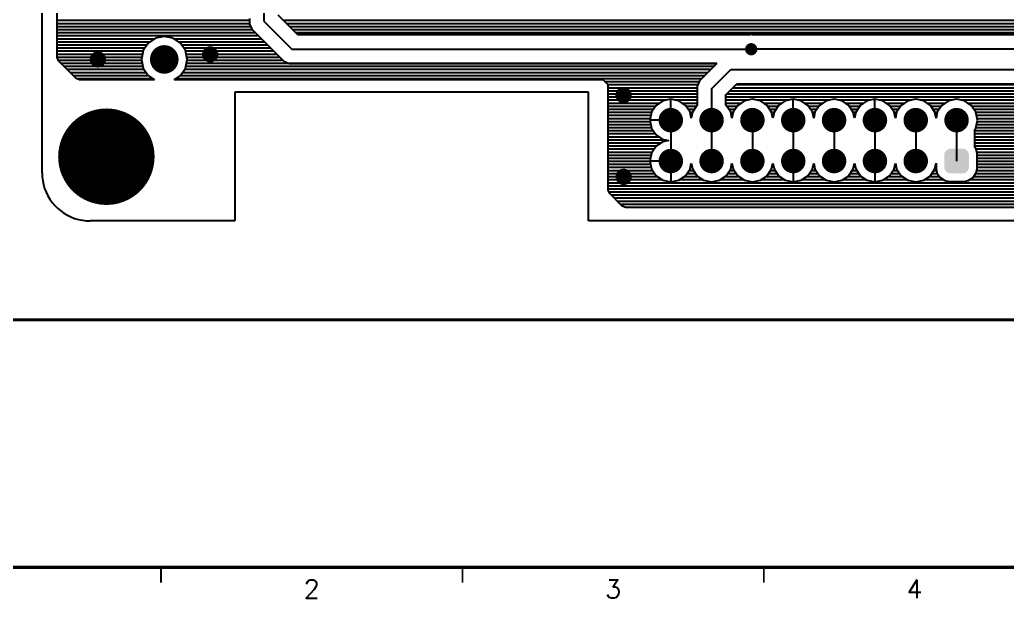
# Model space of a CAD drawing. Extents: x 295 to 953, y 10 to 290.
# Drawn here: x 517.9 to 677.6, y 10 to 103.5 of the extents above; entities that cross this region are included whole.
import ezdxf
from ezdxf.enums import TextEntityAlignment as Align

# ---------------------------------------------------------------- set-up
doc = ezdxf.new("R2010")
doc.units = 0
doc.header["$LTSCALE"] = 5
doc.header["$MEASUREMENT"] = 0
doc.layers.get('0').update_dxf_attribs({"linetype": 'CONTINUOUS', "lineweight": 25})
doc.layers.add('6', color=6, linetype='CONTINUOUS', lineweight=13)
for name, color, linetype in [('DV-DPO-A6_BOT', 7, 'CONTINUOUS'), ('문자', 4, 'CONTINUOUS'), ('테두리', 3, 'CONTINUOUS')]:
    doc.layers.add(name, color=color, linetype=linetype)
doc.styles.get("Standard").update_dxf_attribs({"font": 'simplex.shx'})
doc.styles.add('굴림체', font='')
doc.styles.get('굴림체').set_extended_font_data('GulimChe')

# ---------------------------------------------------------------- blocks, each defined once
blk = doc.blocks.new('C')
at = {"layer": '테두리'}
for points, const_width in [([(15, 285), (15, 15), (405, 15), (405, 285), (15, 285)], 0.5), ([(15, 55), (405, 55)], 0.5), ([(63.75, 12.5), (63.75, 15)], 0.3), ([(112.5, 12.5), (112.5, 15)], 0.3), ([(161.25, 12.5), (161.25, 15)], 0.3)]:
    blk.add_lwpolyline(points, dxfattribs=dict(at, const_width=const_width))
at = {"layer": '문자'}
for s, p in [('2', (88.12, 11.5)), ('3', (136.88, 11.5)), ('4', (185.62, 11.5))]:
    blk.add_text(s, height=3, dxfattribs=at).set_placement(p, align=Align.MIDDLE)

msp = doc.modelspace()

# ---------------------------------------------------------------- linework, layer by layer
for points, const_width in [([(542.4, 97.12, -1), (540.09, 97.12, -1)], 2.31), ([(549.33, 97.94, -1), (548.01, 97.94, -1)], 1.32), ([(636.67, 98.77, -1), (635.68, 98.77, -1)], 0.991), ([(531.17, 97.12, -1), (529.85, 97.12, -1)], 1.32), ([(616.2, 91.34, -1), (614.88, 91.34, -1)], 1.32), ([(535.78, 81.39, -1), (527.98, 81.39, -1)], 7.8), ([(624.16, 87.3, -1), (622.18, 87.3, -1)], 1.98), ([(630.76, 87.3, -1), (628.78, 87.3, -1)], 1.98), ([(637.36, 87.3, -1), (635.38, 87.3, -1)], 1.98), ([(643.97, 87.3, -1), (641.99, 87.3, -1)], 1.98), ([(650.57, 87.3, -1), (648.59, 87.3, -1)], 1.98), ([(657.18, 87.3, -1), (655.2, 87.3, -1)], 1.98), ([(663.78, 87.3, -1), (661.8, 87.3, -1)], 1.98), ([(670.38, 87.3, -1), (668.4, 87.3, -1)], 1.98), ([(624.16, 80.69, -1), (622.18, 80.69, -1)], 1.98), ([(630.76, 80.69, -1), (628.78, 80.69, -1)], 1.98), ([(637.36, 80.69, -1), (635.38, 80.69, -1)], 1.98), ([(643.97, 80.69, -1), (641.99, 80.69, -1)], 1.98), ([(650.57, 80.69, -1), (648.59, 80.69, -1)], 1.98), ([(657.18, 80.69, -1), (655.2, 80.69, -1)], 1.98), ([(663.78, 80.69, -1), (661.8, 80.69, -1)], 1.98), ([(616.2, 78.13, -1), (614.88, 78.13, -1)], 1.32)]:
    msp.add_lwpolyline(points, format="xyb", close=True, dxfattribs=dict(const_width=const_width))
for points in [[(671.38, 81.69), (671.36, 81.87), (667.41, 81.69), (667.43, 81.87)], [(671.38, 79.7), (671.38, 81.69), (667.41, 79.7), (667.41, 81.69)], [(671.36, 81.87), (671.34, 81.91), (667.43, 81.87), (667.44, 81.91)], [(671.34, 81.91), (671.29, 82.09), (667.44, 81.91), (667.5, 82.09)], [(671.29, 82.09), (671.27, 82.13), (667.5, 82.09), (667.52, 82.13)], [(671.27, 82.13), (671.18, 82.28), (667.52, 82.13), (667.62, 82.28)], [(671.18, 82.28), (671.14, 82.32), (667.62, 82.28), (667.64, 82.32)], [(671.14, 82.32), (671.02, 82.45), (667.64, 82.32), (667.78, 82.45)], [(671.02, 82.45), (670.97, 82.48), (667.78, 82.45), (667.81, 82.48)], [(670.97, 82.48), (670.83, 82.57), (667.81, 82.48), (667.97, 82.57)], [(670.83, 82.57), (670.77, 82.59), (667.97, 82.57), (668, 82.59)], [(670.77, 82.59), (670.61, 82.65), (668, 82.59), (668.19, 82.65)], [(670.61, 82.65), (670.53, 82.66), (668.19, 82.65), (668.22, 82.66)], [(670.53, 82.66), (670.38, 82.68), (668.22, 82.66), (668.4, 82.68)], [(671.35, 79.52), (671.38, 79.7), (667.43, 79.52), (667.41, 79.7)], [(671.35, 79.48), (671.35, 79.52), (667.44, 79.48), (667.43, 79.52)], [(671.29, 79.3), (671.35, 79.48), (667.5, 79.3), (667.44, 79.48)], [(671.27, 79.26), (671.29, 79.3), (667.52, 79.26), (667.5, 79.3)], [(671.17, 79.11), (671.27, 79.26), (667.61, 79.11), (667.52, 79.26)], [(671.15, 79.07), (671.17, 79.11), (667.65, 79.07), (667.61, 79.11)], [(671.01, 78.94), (671.15, 79.07), (667.77, 78.94), (667.65, 79.07)], [(670.98, 78.91), (671.01, 78.94), (667.81, 78.91), (667.77, 78.94)], [(670.82, 78.82), (670.98, 78.91), (667.96, 78.82), (667.81, 78.91)], [(670.78, 78.8), (670.82, 78.82), (668.02, 78.8), (667.96, 78.82)], [(670.6, 78.74), (670.78, 78.8), (668.18, 78.74), (668.02, 78.8)], [(670.57, 78.73), (670.6, 78.74), (668.26, 78.73), (668.18, 78.74)], [(670.38, 78.71), (670.57, 78.73), (668.4, 78.71), (668.26, 78.73)]]:
    msp.add_solid(points)
at = {"layer": 'DV-DPO-A6_BOT'}
for p, q in [((521.48, 78.8), (521.48, 267.3)), ((523.91, 97.46), (523.91, 221.77)), ((557.36, 113.63), (557.36, 103.29)), ((562.84, 101.08), (559.67, 104.25)), ((555.05, 103.39), (523.91, 103.39)), ((555.05, 102.9), (523.91, 102.9)), ((555.23, 102.4), (523.91, 102.4)), ((555.05, 103.76), (555.05, 102.84)), ((555.05, 102.84), (555.4, 101.99)), ((557.36, 103.29), (561.88, 98.77)), ((699.11, 103.39), (560.53, 103.39)), ((699.2, 102.9), (561.02, 102.9)), ((699.49, 102.4), (561.52, 102.4)), ((555.48, 101.91), (523.91, 101.91)), ((555.98, 101.41), (523.91, 101.41)), ((556.47, 100.92), (523.91, 100.92)), ((541.24, 100.82), (539.83, 100.54)), ((542.66, 100.54), (541.24, 100.82)), ((555.4, 101.99), (559.93, 97.46)), ((699.95, 101.91), (562.01, 101.91)), ((701.17, 101.41), (562.51, 101.41)), ((635.95, 101.08), (562.84, 101.08)), ((636.18, 101.13), (635.95, 101.08)), ((636.41, 101.08), (636.18, 101.13)), ((760.99, 101.08), (636.41, 101.08)), ((539.65, 100.42), (523.91, 100.42)), ((538.91, 99.93), (523.91, 99.93)), ((538.42, 99.43), (523.91, 99.43)), ((538.63, 99.74), (537.82, 98.54)), ((539.83, 100.54), (538.63, 99.74)), ((543.87, 99.74), (542.66, 100.54)), ((556.97, 100.42), (542.84, 100.42)), ((557.46, 99.93), (543.58, 99.93)), ((544.67, 98.54), (543.87, 99.74)), ((557.96, 99.43), (544.07, 99.43)), ((538.09, 98.93), (523.91, 98.93)), ((537.81, 98.44), (523.91, 98.44)), ((537.71, 97.94), (523.91, 97.94)), ((524.15, 96.88), (523.91, 97.46)), ((537.61, 97.45), (523.91, 97.45)), ((537.82, 98.54), (537.55, 97.12)), ((558.45, 98.93), (544.4, 98.93)), ((544.95, 97.12), (544.67, 98.54)), ((558.95, 98.44), (544.68, 98.44)), ((559.44, 97.94), (544.78, 97.94)), ((559.94, 97.45), (544.88, 97.45)), ((559.93, 97.46), (560.57, 96.82)), ((561.88, 98.77), (636.18, 98.77)), ((763.3, 98.77), (636.18, 98.77)), ((537.58, 96.95), (524.12, 96.95)), ((526.97, 94.06), (524.15, 96.88)), ((537.68, 96.46), (524.57, 96.46)), ((537.78, 95.96), (525.06, 95.96)), ((537.55, 97.12), (537.82, 95.71)), ((544.67, 95.71), (544.95, 97.12)), ((630.11, 95.96), (544.72, 95.96)), ((630.6, 96.46), (544.82, 96.46)), ((560.43, 96.95), (544.92, 96.95)), ((560.57, 96.82), (561.43, 96.46)), ((561.43, 96.46), (630.6, 96.46)), ((630.6, 96.46), (628.46, 94.33)), ((537.98, 95.47), (525.56, 95.47)), ((538.31, 94.97), (526.05, 94.97)), ((538.66, 94.48), (526.55, 94.48)), ((537.82, 95.71), (538.63, 94.5)), ((538.63, 94.5), (539.65, 93.82)), ((542.84, 93.82), (543.87, 94.5)), ((628.62, 94.48), (543.83, 94.48)), ((543.87, 94.5), (544.67, 95.71)), ((629.12, 94.97), (544.18, 94.97)), ((629.61, 95.47), (544.51, 95.47)), ((628.46, 94.33), (627.81, 93.67)), ((629.77, 92.36), (632.87, 95.47)), ((632.87, 95.47), (748.44, 95.47)), ((527.55, 93.82), (526.97, 94.06)), ((539.4, 93.98), (527.16, 93.98)), ((539.65, 93.82), (527.55, 93.82)), ((612.24, 93.82), (542.84, 93.82)), ((628.13, 93.98), (543.09, 93.98)), ((613.06, 92.99), (612.24, 93.82)), ((627.74, 93.49), (612.57, 93.49)), ((627.53, 92.99), (613.06, 92.99)), ((613.06, 76), (613.06, 92.99)), ((627.81, 93.67), (627.46, 92.82)), ((627.46, 92.82), (627.46, 89.73)), ((632.08, 91.41), (633.83, 93.16)), ((746.13, 92.99), (633.67, 92.99)), ((633.83, 93.16), (746.13, 93.16)), ((609.88, 91.8), (552.68, 91.8)), ((552.68, 91.8), (552.68, 71)), ((609.88, 71), (609.88, 91.8)), ((627.46, 92.5), (613.06, 92.5)), ((627.46, 92), (613.06, 92)), ((627.46, 91.51), (613.06, 91.51)), ((629.77, 92.36), (629.77, 87.3)), ((632.08, 89.73), (632.08, 91.41)), ((730.75, 91.51), (632.18, 91.51)), ((746.13, 92), (632.68, 92)), ((746.13, 92.5), (633.17, 92.5)), ((627.46, 91.01), (613.06, 91.01)), ((622.41, 90.51), (613.06, 90.51)), ((621.3, 90.02), (613.06, 90.02)), ((620.68, 89.52), (613.06, 89.52)), ((620.79, 89.68), (620.06, 88.59)), ((621.88, 90.41), (620.79, 89.68)), ((623.17, 90.67), (621.88, 90.41)), ((623.17, 88.47), (623.17, 90.67)), ((624.45, 90.41), (623.17, 90.67)), ((627.46, 90.51), (623.92, 90.51)), ((625.55, 89.68), (624.45, 90.41)), ((627.46, 90.02), (625.03, 90.02)), ((626.28, 88.59), (625.55, 89.68)), ((627.29, 89.52), (625.65, 89.52)), ((627.39, 89.68), (626.66, 88.59)), ((627.46, 89.73), (627.39, 89.68)), ((729.85, 91.01), (632.08, 91.01)), ((635.62, 90.51), (632.08, 90.51)), ((634.51, 90.02), (632.08, 90.02)), ((632.15, 89.68), (632.08, 89.73)), ((632.88, 88.59), (632.15, 89.68)), ((633.89, 89.52), (632.25, 89.52)), ((634, 89.68), (633.26, 88.59)), ((635.09, 90.41), (634, 89.68)), ((636.37, 90.67), (635.09, 90.41)), ((637.66, 90.41), (636.37, 90.67)), ((642.23, 90.51), (637.13, 90.51)), ((638.76, 89.68), (637.66, 90.41)), ((641.11, 90.02), (638.24, 90.02)), ((639.48, 88.59), (638.76, 89.68)), ((640.49, 89.52), (638.86, 89.52)), ((640.6, 89.68), (639.87, 88.59)), ((641.69, 90.41), (640.6, 89.68)), ((642.98, 90.67), (641.69, 90.41)), ((642.98, 88.47), (642.98, 90.67)), ((644.27, 90.41), (642.98, 90.67)), ((648.83, 90.51), (643.73, 90.51)), ((645.36, 89.68), (644.27, 90.41)), ((647.71, 90.02), (644.85, 90.02)), ((646.09, 88.59), (645.36, 89.68)), ((647.1, 89.52), (645.46, 89.52)), ((647.2, 89.68), (646.47, 88.59)), ((648.29, 90.41), (647.2, 89.68)), ((649.58, 90.67), (648.29, 90.41)), ((650.87, 90.41), (649.58, 90.67)), ((655.43, 90.51), (650.33, 90.51)), ((651.97, 89.68), (650.87, 90.41)), ((654.32, 90.02), (651.45, 90.02)), ((652.69, 88.59), (651.97, 89.68)), ((653.7, 89.52), (652.07, 89.52)), ((653.81, 89.68), (653.08, 88.59)), ((654.9, 90.41), (653.81, 89.68)), ((656.19, 90.67), (654.9, 90.41)), ((656.19, 88.47), (656.19, 90.67)), ((657.47, 90.41), (656.19, 90.67)), ((662.04, 90.51), (656.94, 90.51)), ((658.57, 89.68), (657.47, 90.41)), ((660.92, 90.02), (658.05, 90.02)), ((659.3, 88.59), (658.57, 89.68)), ((660.31, 89.52), (658.67, 89.52)), ((660.41, 89.68), (659.68, 88.59)), ((661.5, 90.41), (660.41, 89.68)), ((662.79, 90.67), (661.5, 90.41)), ((664.08, 90.41), (662.79, 90.67)), ((668.64, 90.51), (663.54, 90.51)), ((665.17, 89.68), (664.08, 90.41)), ((667.53, 90.02), (664.66, 90.02)), ((665.9, 88.59), (665.17, 89.68)), ((666.91, 89.52), (665.27, 89.52)), ((667.02, 89.68), (666.28, 88.59)), ((668.11, 90.41), (667.02, 89.68)), ((669.39, 90.67), (668.11, 90.41)), ((670.68, 90.41), (669.39, 90.67)), ((729.23, 90.51), (670.15, 90.51)), ((671.78, 89.68), (670.68, 90.41)), ((728.89, 90.02), (671.26, 90.02)), ((672.5, 88.59), (671.78, 89.68)), ((728.56, 89.52), (671.88, 89.52)), ((620.35, 89.03), (613.06, 89.03)), ((620.04, 88.53), (613.06, 88.53)), ((619.95, 88.04), (613.06, 88.04)), ((620.06, 88.59), (619.8, 87.3)), ((626.96, 89.03), (625.98, 89.03)), ((626.47, 87.62), (626.28, 88.59)), ((626.65, 88.53), (626.29, 88.53)), ((626.55, 88.04), (626.39, 88.04)), ((626.66, 88.59), (626.47, 87.62)), ((633.56, 89.03), (632.58, 89.03)), ((633.07, 87.62), (632.88, 88.59)), ((633.25, 88.53), (632.89, 88.53)), ((633.16, 88.04), (632.99, 88.04)), ((633.26, 88.59), (633.07, 87.62)), ((640.16, 89.03), (639.19, 89.03)), ((639.68, 87.62), (639.48, 88.59)), ((639.85, 88.53), (639.5, 88.53)), ((639.76, 88.04), (639.6, 88.04)), ((639.87, 88.59), (639.68, 87.62)), ((646.77, 89.03), (645.79, 89.03)), ((646.28, 87.62), (646.09, 88.59)), ((646.46, 88.53), (646.1, 88.53)), ((646.37, 88.04), (646.2, 88.04)), ((646.47, 88.59), (646.28, 87.62)), ((653.37, 89.03), (652.4, 89.03)), ((652.88, 87.62), (652.69, 88.59)), ((653.06, 88.53), (652.71, 88.53)), ((652.97, 88.04), (652.8, 88.04)), ((653.08, 88.59), (652.88, 87.62)), ((659.98, 89.03), (659, 89.03)), ((659.49, 87.62), (659.3, 88.59)), ((659.67, 88.53), (659.31, 88.53)), ((659.57, 88.04), (659.41, 88.04)), ((659.68, 88.59), (659.49, 87.62)), ((666.58, 89.03), (665.6, 89.03)), ((666.09, 87.62), (665.9, 88.59)), ((666.27, 88.53), (665.91, 88.53)), ((666.18, 88.04), (666.01, 88.04)), ((666.28, 88.59), (666.09, 87.62)), ((728.43, 89.03), (672.21, 89.03)), ((672.76, 87.3), (672.5, 88.59)), ((728.33, 88.53), (672.52, 88.53)), ((728.24, 88.04), (672.62, 88.04)), ((619.85, 87.54), (613.06, 87.54)), ((619.85, 87.05), (613.06, 87.05)), ((619.95, 86.55), (613.06, 86.55)), ((622, 87.3), (619.8, 87.3)), ((619.8, 87.3), (620.06, 86.01)), ((623.17, 87.3), (623.17, 80.69)), ((629.77, 87.3), (629.77, 80.69)), ((636.37, 87.3), (636.37, 80.69)), ((642.98, 87.3), (642.98, 80.69)), ((649.58, 87.3), (649.58, 80.69)), ((656.19, 87.3), (656.19, 80.69)), ((662.79, 87.3), (662.79, 80.69)), ((669.39, 87.3), (669.39, 80.69)), ((672.5, 86.01), (672.76, 87.3)), ((728.56, 86.55), (672.61, 86.55)), ((728.33, 87.54), (672.71, 87.54)), ((728.43, 87.05), (672.71, 87.05)), ((620.05, 86.06), (613.06, 86.06)), ((620.35, 85.56), (613.06, 85.56)), ((620.68, 85.07), (613.06, 85.07)), ((620.06, 86.01), (620.79, 84.92)), ((620.79, 84.92), (621.88, 84.19)), ((672.37, 85.81), (672.5, 86.01)), ((672.37, 82.88), (672.37, 85.81)), ((729.23, 85.56), (672.37, 85.56)), ((729.85, 85.07), (672.37, 85.07)), ((728.89, 86.06), (672.51, 86.06)), ((621.3, 84.57), (613.06, 84.57)), ((622.43, 84.08), (613.06, 84.08)), ((621.54, 83.58), (613.06, 83.58)), ((620.8, 83.09), (613.06, 83.09)), ((620.79, 83.08), (620.06, 81.98)), ((621.88, 83.81), (620.79, 83.08)), ((621.88, 84.19), (622.84, 84)), ((622.84, 84), (621.88, 83.81)), ((730.75, 84.57), (672.37, 84.57)), ((806.86, 84.08), (672.37, 84.08)), ((806.76, 83.58), (672.37, 83.58)), ((806.66, 83.09), (672.37, 83.09)), ((620.46, 82.59), (613.06, 82.59)), ((620.13, 82.09), (613.06, 82.09)), ((619.98, 81.6), (613.06, 81.6)), ((620.06, 81.98), (619.8, 80.69)), ((672.56, 82.59), (672.37, 82.88)), ((806.76, 82.59), (672.56, 82.59)), ((672.7, 81.92), (672.56, 82.59)), ((806.86, 82.09), (672.66, 82.09)), ((672.7, 79.48), (672.7, 81.92)), ((806.98, 81.6), (672.7, 81.6)), ((619.88, 81.1), (613.06, 81.1)), ((619.82, 80.61), (613.06, 80.61)), ((619.92, 80.11), (613.06, 80.11)), ((622, 80.69), (619.8, 80.69)), ((619.8, 80.69), (620.06, 79.41)), ((626.28, 79.41), (626.47, 80.37)), ((626.52, 80.11), (626.42, 80.11)), ((626.47, 80.37), (626.66, 79.41)), ((632.88, 79.41), (633.07, 80.37)), ((633.12, 80.11), (633.02, 80.11)), ((633.07, 80.37), (633.26, 79.41)), ((639.48, 79.41), (639.68, 80.37)), ((639.73, 80.11), (639.62, 80.11)), ((639.68, 80.37), (639.87, 79.41)), ((646.09, 79.41), (646.28, 80.37)), ((646.33, 80.11), (646.23, 80.11)), ((646.28, 80.37), (646.47, 79.41)), ((652.69, 79.41), (652.88, 80.37)), ((652.94, 80.11), (652.83, 80.11)), ((652.88, 80.37), (653.08, 79.41)), ((659.3, 79.41), (659.49, 80.37)), ((659.54, 80.11), (659.44, 80.11)), ((659.49, 80.37), (659.68, 79.41)), ((665.9, 79.41), (666.09, 80.37)), ((666.09, 80.11), (666.04, 80.11)), ((666.09, 80.37), (666.09, 79.48)), ((807.31, 81.1), (672.7, 81.1)), ((807.65, 80.61), (672.7, 80.61)), ((808.27, 80.11), (672.7, 80.11)), ((521.48, 78.8), (521.5, 78.15)), ((620.02, 79.62), (613.06, 79.62)), ((620.25, 79.12), (613.06, 79.12)), ((620.58, 78.63), (613.06, 78.63)), ((620.06, 79.41), (620.79, 78.32)), ((620.79, 78.32), (621.88, 77.58)), ((623.17, 79.53), (623.17, 77.33)), ((624.45, 77.58), (625.55, 78.32)), ((625.55, 78.32), (626.28, 79.41)), ((627.18, 78.63), (625.75, 78.63)), ((626.85, 79.12), (626.08, 79.12)), ((626.62, 79.62), (626.32, 79.62)), ((626.66, 79.41), (627.39, 78.32)), ((627.39, 78.32), (628.48, 77.58)), ((631.06, 77.58), (632.15, 78.32)), ((632.15, 78.32), (632.88, 79.41)), ((633.79, 78.63), (632.36, 78.63)), ((633.45, 79.12), (632.69, 79.12)), ((633.22, 79.62), (632.92, 79.62)), ((633.26, 79.41), (634, 78.32)), ((634, 78.32), (635.09, 77.58)), ((637.66, 77.58), (638.76, 78.32)), ((638.76, 78.32), (639.48, 79.41)), ((640.39, 78.63), (638.96, 78.63)), ((640.06, 79.12), (639.29, 79.12)), ((639.83, 79.62), (639.52, 79.62)), ((639.87, 79.41), (640.6, 78.32)), ((640.6, 78.32), (641.69, 77.58)), ((642.98, 79.53), (642.98, 77.33)), ((644.27, 77.58), (645.36, 78.32)), ((645.36, 78.32), (646.09, 79.41)), ((646.99, 78.63), (645.57, 78.63)), ((646.66, 79.12), (645.9, 79.12)), ((646.43, 79.62), (646.13, 79.62)), ((646.47, 79.41), (647.2, 78.32)), ((647.2, 78.32), (648.29, 77.58)), ((650.87, 77.58), (651.97, 78.32)), ((651.97, 78.32), (652.69, 79.41)), ((653.6, 78.63), (652.17, 78.63)), ((653.27, 79.12), (652.5, 79.12)), ((653.04, 79.62), (652.73, 79.62)), ((653.08, 79.41), (653.81, 78.32)), ((653.81, 78.32), (654.9, 77.58)), ((656.19, 79.53), (656.19, 77.33)), ((657.47, 77.58), (658.57, 78.32)), ((658.57, 78.32), (659.3, 79.41)), ((660.2, 78.63), (658.77, 78.63)), ((659.87, 79.12), (659.1, 79.12)), ((659.64, 79.62), (659.34, 79.62)), ((659.68, 79.41), (660.41, 78.32)), ((660.41, 78.32), (661.5, 77.58)), ((664.08, 77.58), (665.17, 78.32)), ((665.17, 78.32), (665.9, 79.41)), ((666.34, 78.63), (665.38, 78.63)), ((666.16, 79.12), (665.71, 79.12)), ((666.09, 79.62), (665.94, 79.62)), ((666.09, 79.48), (666.22, 78.81)), ((666.22, 78.81), (666.74, 78.04)), ((672.05, 78.04), (672.56, 78.81)), ((817.79, 78.63), (672.44, 78.63)), ((672.56, 78.81), (672.7, 79.48)), ((817.79, 79.12), (672.62, 79.12)), ((809.17, 79.62), (672.7, 79.62)), ((521.5, 78.15), (521.58, 77.51)), ((521.58, 77.51), (521.72, 76.88)), ((521.72, 76.88), (521.9, 76.26)), ((621.05, 78.13), (613.06, 78.13)), ((621.8, 77.64), (613.06, 77.64)), ((817.79, 77.14), (613.06, 77.14)), ((621.88, 77.58), (623.17, 77.33)), ((623.17, 77.33), (624.45, 77.58)), ((628.4, 77.64), (624.53, 77.64)), ((627.66, 78.13), (625.28, 78.13)), ((628.48, 77.58), (629.77, 77.33)), ((629.77, 77.33), (631.06, 77.58)), ((635.01, 77.64), (631.14, 77.64)), ((634.26, 78.13), (631.88, 78.13)), ((635.09, 77.58), (636.37, 77.33)), ((636.37, 77.33), (637.66, 77.58)), ((641.61, 77.64), (637.74, 77.64)), ((640.86, 78.13), (638.49, 78.13)), ((641.69, 77.58), (642.98, 77.33)), ((642.98, 77.33), (644.27, 77.58)), ((648.21, 77.64), (644.34, 77.64)), ((647.47, 78.13), (645.09, 78.13)), ((648.29, 77.58), (649.58, 77.33)), ((649.58, 77.33), (650.87, 77.58)), ((654.82, 77.64), (650.95, 77.64)), ((654.07, 78.13), (651.7, 78.13)), ((654.9, 77.58), (656.19, 77.33)), ((656.19, 77.33), (657.47, 77.58)), ((661.42, 77.64), (657.55, 77.64)), ((660.68, 78.13), (658.3, 78.13)), ((661.5, 77.58), (662.79, 77.33)), ((662.79, 77.33), (664.08, 77.58)), ((667.33, 77.64), (664.16, 77.64)), ((666.67, 78.13), (664.9, 78.13)), ((666.74, 78.04), (667.5, 77.52)), ((667.5, 77.52), (668.18, 77.39)), ((668.18, 77.39), (670.61, 77.39)), ((670.61, 77.39), (671.29, 77.52)), ((671.29, 77.52), (672.05, 78.04)), ((817.79, 77.64), (671.45, 77.64)), ((817.79, 78.13), (672.11, 78.13)), ((521.9, 76.26), (522.14, 75.66)), ((522.14, 75.66), (522.42, 75.09)), ((522.42, 75.09), (522.75, 74.53)), ((817.71, 76.65), (613.06, 76.65)), ((817.46, 76.15), (613.06, 76.15)), ((613.31, 75.42), (613.06, 76)), ((816.97, 75.66), (613.21, 75.66)), ((615.3, 73.42), (613.31, 75.42)), ((816.47, 75.16), (613.56, 75.16)), ((522.75, 74.53), (523.12, 74)), ((523.12, 74), (523.54, 73.52)), ((523.54, 73.52), (524, 73.06)), ((815.98, 74.67), (614.05, 74.67)), ((815.48, 74.17), (614.55, 74.17)), ((814.99, 73.67), (615.04, 73.67)), ((524, 73.06), (524.49, 72.64)), ((524.49, 72.64), (525.01, 72.27)), ((525.01, 72.27), (525.57, 71.94)), ((525.57, 71.94), (526.15, 71.65)), ((615.88, 73.18), (615.3, 73.42)), ((706.34, 73.18), (615.88, 73.18)), ((526.15, 71.65), (526.75, 71.42)), ((526.75, 71.42), (527.37, 71.24)), ((527.37, 71.24), (528, 71.11)), ((528, 71.11), (528.64, 71.03)), ((528.64, 71.03), (529.28, 71)), ((552.68, 71), (529.28, 71)), ((843.88, 71), (609.88, 71))]:
    msp.add_line(p, q, dxfattribs=at)

# ---------------------------------------------------------------- block references
msp.add_blockref('C', (476.98, 0))

# ---------------------------------------------------------------- texts
at = {"layer": '6', "color": 4, "insert": (573.67, 73.54), "char_height": 3, "width": 36.962, "attachment_point": 4, "style": '굴림체'}
msp.add_mtext('{\\f굴림|b0|i0|c129;\\C7;', dxfattribs=at)

doc.saveas('drawing.dxf')
